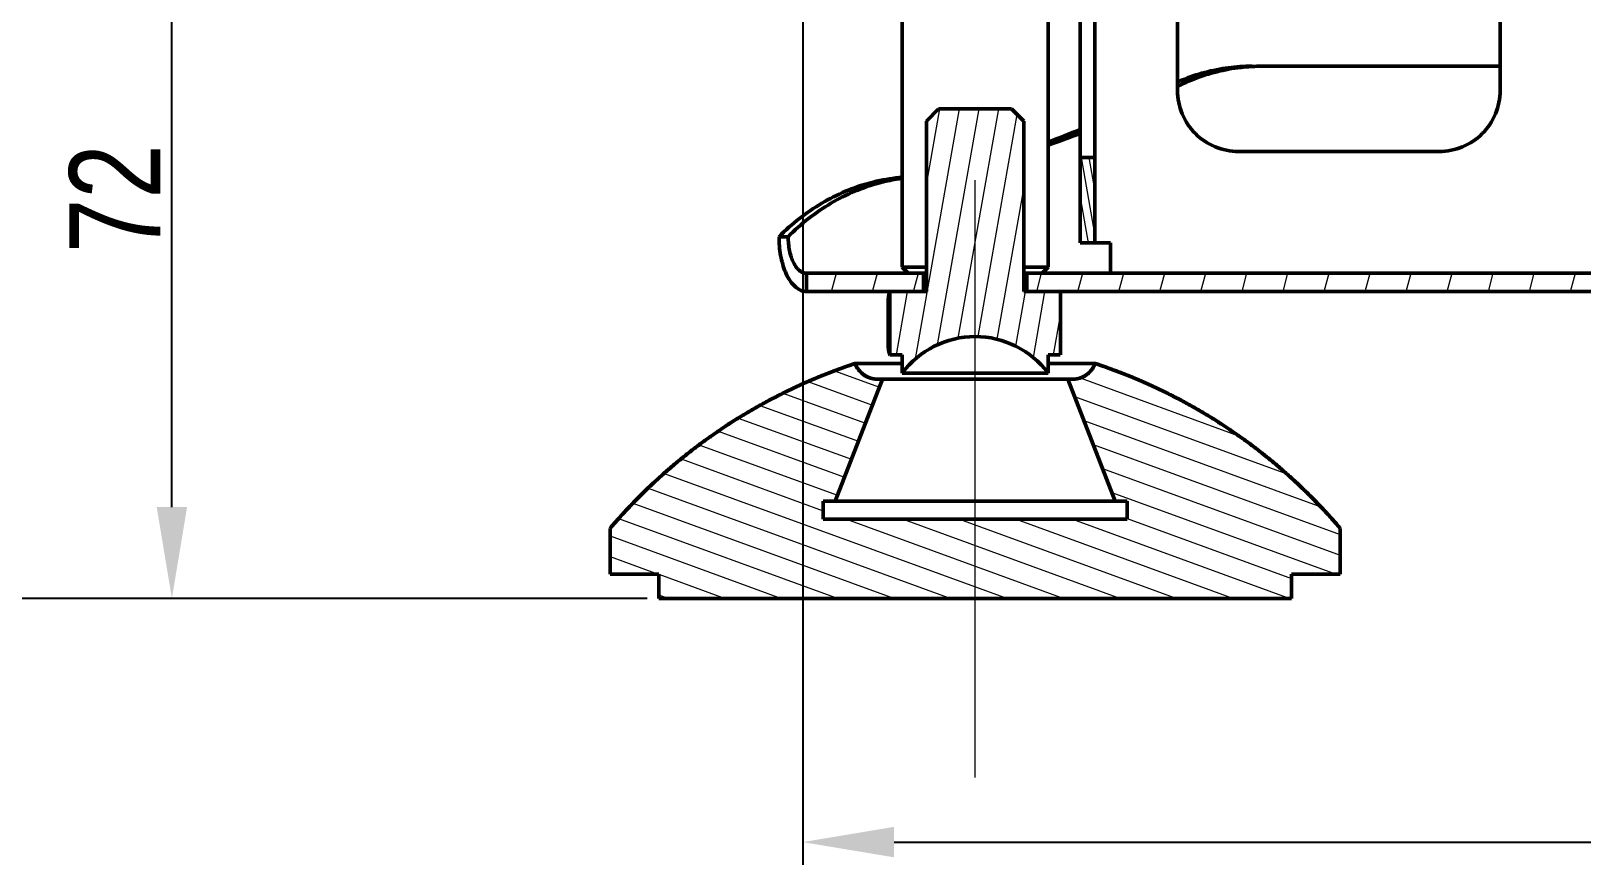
# Model space of a CAD drawing. Header units: inches. Extents: x -2049 to -860, y -317 to 524.
# Drawn here: x -1206 to -1121, y 37.8 to 83.4 of the extents above; entities that cross this region are included whole.
import ezdxf

# ---------------------------------------------------------------- set-up
doc = ezdxf.new("R2010")
doc.units = ezdxf.units.IN
doc.header["$LTSCALE"] = 2.5746062992
doc.header["$MEASUREMENT"] = 0
doc.header["$PDMODE"] = 3
doc.header["$PDSIZE"] = 0.3125
doc.linetypes.add('CENTERX2', pattern=[20.319999694824222, 12.69999980926514, -2.539999961853027, 2.539999961853027, -2.539999961853027])
doc.layers.get('0').update_dxf_attribs({"linetype": 'CONTINUOUS', "lineweight": 50})
doc.layers.get('Defpoints').update_dxf_attribs({"linetype": 'CONTINUOUS'})
for name, color, linetype, lineweight in [('dim', 7, 'CONTINUOUS', 9), ('中心线', 7, 'CENTERX2', 15), ('细实线', 7, 'CONTINUOUS', 9)]:
    doc.layers.add(name, color=color, linetype=linetype, lineweight=lineweight)
doc.styles.add('TEXTSTYLE_1', font='gdt', dxfattribs={"width": 0.8})
doc.dimstyles.new('ISO-25$0', dxfattribs={"dimtxt": 5, "dimasz": 5, "dimexe": 1.25, "dimexo": 0.625, "dimtad": 1, "dimdec": 0, "dimlfac": 1.5, "dimdsep": 46, "dimtxsty": 'TEXTSTYLE_1', "dimcen": 2.5, "dimclrd": 256, "dimclre": 256, "dimclrt": 256, "dimadec": 0, "dimazin": 0, "dimtfac": 1, "dimtdec": 0, "dimtmove": 0, "dimatfit": 3, "dimfxl": 1, "dimlwd": 25, "dimarcsym": 0})

# ---------------------------------------------------------------- blocks, each defined once
blk = doc.blocks.new('*D51')
at = {"layer": 'Defpoints', "color": 0, "transparency": 16777216}
for p in [(-1198.259079512271, 100.1684338884586), (-1163.703328701382, 100.1684338884586), (-1171.592852007335, 52.36996969744924)]:
    blk.add_point(p, dxfattribs=at)
at = {"layer": 'dim', "lineweight": -2, "transparency": 16777216}
for p, q in [((-1164.328328701382, 100.1684338884586), (-1199.509079512271, 100.1684338884586)), ((-1172.217852007335, 52.36996969744924), (-1199.509079512271, 52.36996969744924))]:
    blk.add_line(p, q, dxfattribs=at)
at = {"layer": 'dim', "lineweight": 25, "transparency": 16777216}
blk.add_line((-1198.259079512271, 57.36996969744924), (-1198.259079512271, 95.1684338884586), dxfattribs=at)
at = {"layer": 'dim', "transparency": 16777216}
for points in [[(-1199.092412845604, 95.1684338884586), (-1197.425746178937, 95.1684338884586), (-1198.259079512271, 100.1684338884586)], [(-1199.092412845604, 57.36996969744924), (-1197.425746178937, 57.36996969744924), (-1198.259079512271, 52.36996969744924)]]:
    blk.add_solid(points, dxfattribs=at)
at = {"layer": 'dim', "transparency": 16777216, "insert": (-1201.384079512271, 74.25195794111886), "char_height": 5, "attachment_point": 5, "rotation": 90, "style": 'TEXTSTYLE_1'}
blk.add_mtext('72', dxfattribs=at)
blk = doc.blocks.new('*D56')
at = {"layer": 'Defpoints', "color": 0, "transparency": 16777216}
for p in [(-1218.048571266017, 403.3025130793737), (-1091.407013685778, 403.3025130793736), (-1171.592852007335, 52.36996969744924)]:
    blk.add_point(p, dxfattribs=at)
at = {"layer": 'dim', "lineweight": -2, "transparency": 16777216}
for p, q in [((-1092.032013685778, 403.3025130793736), (-1219.298571266017, 403.3025130793737)), ((-1172.217852007335, 52.36996969744924), (-1219.298571266017, 52.36996969744924))]:
    blk.add_line(p, q, dxfattribs=at)
at = {"layer": 'dim', "lineweight": 25, "transparency": 16777216}
blk.add_line((-1218.048571266017, 57.36996969744924), (-1218.048571266017, 398.3025130793737), dxfattribs=at)
at = {"layer": 'dim', "transparency": 16777216}
for points in [[(-1218.88190459935, 398.3025130793737), (-1217.215237932683, 398.3025130793737), (-1218.048571266017, 403.3025130793737)], [(-1218.88190459935, 57.36996969744924), (-1217.215237932683, 57.36996969744924), (-1218.048571266017, 52.36996969744924)]]:
    blk.add_solid(points, dxfattribs=at)
at = {"layer": 'dim', "transparency": 16777216, "insert": (-1221.173571266017, 224.8663272811571), "char_height": 5, "attachment_point": 5, "rotation": 90, "style": 'TEXTSTYLE_1'}
blk.add_mtext('526', dxfattribs=at)
blk = doc.blocks.new('*D57')
at = {"layer": 'Defpoints', "color": 0, "transparency": 16777216}
for p in [(-1231.84454690775, 446.9677767412457), (-1055.929901698032, 446.9677767412456), (-1171.592852007335, 52.36996969744924)]:
    blk.add_point(p, dxfattribs=at)
at = {"layer": 'dim', "lineweight": -2, "transparency": 16777216}
for p, q in [((-1056.554901698032, 446.9677767412456), (-1233.09454690775, 446.9677767412457)), ((-1172.217852007335, 52.36996969744924), (-1233.09454690775, 52.36996969744926))]:
    blk.add_line(p, q, dxfattribs=at)
at = {"layer": 'dim', "lineweight": 25, "transparency": 16777216}
blk.add_line((-1231.84454690775, 57.36996969744925), (-1231.84454690775, 441.9677767412457), dxfattribs=at)
at = {"layer": 'dim', "transparency": 16777216}
for points in [[(-1232.677880241083, 441.9677767412457), (-1231.011213574416, 441.9677767412457), (-1231.84454690775, 446.9677767412457)], [(-1232.677880241083, 57.36996969744926), (-1231.011213574416, 57.36996969744925), (-1231.84454690775, 52.36996969744925)]]:
    blk.add_solid(points, dxfattribs=at)
at = {"layer": 'dim', "transparency": 16777216, "insert": (-1234.96954690775, 248.0723433727648), "char_height": 5, "attachment_point": 5, "rotation": 90, "style": 'TEXTSTYLE_1'}
blk.add_mtext('592', dxfattribs=at)
blk = doc.blocks.new('*D58')
at = {"layer": 'Defpoints', "color": 0, "transparency": 16777216}
for p in [(-1245.640516546762, 472.9669413630263), (-1107.928230943298, 472.9669413630263), (-1171.592852007335, 52.36996969744924)]:
    blk.add_point(p, dxfattribs=at)
at = {"layer": 'dim', "lineweight": -2, "transparency": 16777216}
for p, q in [((-1108.553230943298, 472.9669413630263), (-1246.890516546762, 472.9669413630263)), ((-1172.217852007335, 52.36996969744924), (-1246.890516546762, 52.36996969744926))]:
    blk.add_line(p, q, dxfattribs=at)
at = {"layer": 'dim', "lineweight": 25, "transparency": 16777216}
blk.add_line((-1245.640516546762, 57.36996969744926), (-1245.640516546762, 467.9669413630263), dxfattribs=at)
at = {"layer": 'dim', "transparency": 16777216}
for points in [[(-1246.473849880095, 467.9669413630263), (-1244.807183213429, 467.9669413630263), (-1245.640516546762, 472.9669413630263)], [(-1246.473849880095, 57.36996969744926), (-1244.807183213429, 57.36996969744926), (-1245.640516546762, 52.36996969744926)]]:
    blk.add_solid(points, dxfattribs=at)
at = {"layer": 'dim', "transparency": 16777216, "insert": (-1248.765516546762, 260.4616692013795), "char_height": 5, "attachment_point": 5, "rotation": 90, "style": 'TEXTSTYLE_1'}
blk.add_mtext('630', dxfattribs=at)
blk = doc.blocks.new('*D59')
at = {"layer": 'Defpoints', "color": 0, "transparency": 16777216}
for p in [(-1163.703328701382, 98.50182077160466), (-956.4373941313582, 71.50268827650639), (-956.4373941313582, 39.03081634313315)]:
    blk.add_point(p, dxfattribs=at)
at = {"layer": 'dim', "lineweight": -2, "transparency": 16777216}
for p, q in [((-1163.703328701382, 97.87682077160466), (-1163.703328701382, 37.78081634313315)), ((-956.4373941313582, 70.87768827650639), (-956.4373941313582, 37.78081634313315))]:
    blk.add_line(p, q, dxfattribs=at)
at = {"layer": 'dim', "lineweight": 25, "transparency": 16777216}
blk.add_line((-1158.703328701382, 39.03081634313315), (-961.4373941313582, 39.03081634313315), dxfattribs=at)
at = {"layer": 'dim', "transparency": 16777216}
for points in [[(-1158.703328701382, 39.86414967646649), (-1158.703328701382, 38.19748300979982), (-1163.703328701382, 39.03081634313315)], [(-961.4373941313582, 39.86414967646649), (-961.4373941313582, 38.19748300979982), (-956.4373941313582, 39.03081634313315)]]:
    blk.add_solid(points, dxfattribs=at)
at = {"layer": 'dim', "transparency": 16777216, "insert": (-1060.683734646729, 42.15581634313315), "char_height": 5, "attachment_point": 5, "style": 'TEXTSTYLE_1'}
blk.add_mtext('311', dxfattribs=at)
blk = doc.blocks.new('A$C0E6E372E')
at = {"layer": '中心线'}
blk.add_line((0, -19.13048438516121), (0, 18.98249725144892), dxfattribs=at)

msp = doc.modelspace()

# ---------------------------------------------------------------- hatches: boundary and pattern name
at = {"layer": '细实线', "linetype": 'Continuous'}
h = msp.add_hatch(dxfattribs=at)
h.set_pattern_fill('ANSI31', color=256, scale=0.1333333331946667, angle=235, style=0)
h.set_pattern_definition([(279.9999999999999, (-1850.866896881382, 3648.156070649478), (0.4169019483415901, 0.0735110618025487), [])])
edge = h.paths.add_edge_path()
edge.add_line((-1148.503817076963, 71.836010902058), (-1148.503817076963, 76.50252762787281))
edge.add_line((-1148.503817076963, 76.5025276278831), (-1147.703842780673, 76.5025276278831))
edge.add_line((-1147.703842780674, 71.836010902058), (-1147.703842780674, 76.50252762787281))
edge.add_line((-1147.703842780674, 71.836010902058), (-1148.503817076963, 71.836010902058))
edge = h.paths.add_edge_path()
edge.add_line((-1148.503817076963, 84.50227058910407), (-1148.503817076963, 90.83540043430547))
edge.add_line((-1147.703842780674, 90.83540043428602), (-1148.503817076963, 90.83540043428602))
edge.add_line((-1147.703842780674, 84.50227058910407), (-1147.703842780674, 90.83540043430547))
edge.add_line((-1148.503817076963, 84.50227058910407), (-1147.703842780673, 84.50227058910407))
edge = h.paths.add_edge_path()
edge.add_line((-1148.503817076963, 109.5014673426505), (-1148.503817076963, 115.8345971861583))
edge.add_line((-1148.503817076963, 115.834597186125), (-1147.703842780673, 115.834597186125))
edge.add_line((-1147.703842780674, 109.5014673426505), (-1147.703842780674, 115.8345971861583))
edge.add_line((-1147.703842780674, 109.5014673426505), (-1148.503817076963, 109.5014673426505))
edge = h.paths.add_edge_path()
edge.add_line((-1148.503817076963, 123.834340147346), (-1148.503817076963, 128.5008568748543))
edge.add_line((-1147.703842780674, 128.5008568748591), (-1148.503817076963, 128.5008568748591))
edge.add_line((-1147.703842780674, 123.834340147346), (-1147.703842780674, 128.5008568748543))
edge.add_line((-1148.503817076963, 123.834340147346), (-1147.703842780673, 123.834340147346))
h = msp.add_hatch(dxfattribs=at)
h.set_pattern_fill('DEFAULT__50', color=256, scale=2.17215921401814, angle=74.99999999999999, style=0, pattern_type=0)
h.set_pattern_definition([(74.99999999999999, (-1203.723529003851, 1516.918950804064), (-2.098144683226484, 0.5621961736393944), [])])
edge = h.paths.add_edge_path()
edge.add_line((-961.4372334810507, 70.16939778438915), (-978.436687273391, 70.16939778438915))
edge.add_spline(control_points=[(-959.4372977411736, 72.169333524253), (-959.4372977411734, 70.99779829189261), (-960.26569824869, 70.16939778442995), (-961.4372334810507, 70.16939778438915)], knot_values=[0, 0, 0, 0, 1, 1, 1, 1], weights=[1, 0.8047378541, 0.8047378541, 1], degree=3, periodic=0)
edge.add_line((-959.4372977411736, 81.5023669792792), (-959.4372977411736, 72.16933352426267))
edge.add_line((-959.4372977411736, 81.5023669792792), (-958.437329871235, 81.5023669792792))
edge.add_line((-958.437329871235, 81.5023669792792), (-958.437329871235, 72.16933352426267))
edge.add_spline(control_points=[(-958.437329871235, 72.169333524253), (-958.4373298712353, 70.41203067658715), (-959.6799306316628, 69.16942991442832), (-961.4372334810507, 69.16942991442815)], knot_values=[0, 0, 0, 0, 1, 1, 1, 1], weights=[1, 0.8047378541, 0.8047378541, 1], degree=3, periodic=0)
edge.add_line((-961.4372334810507, 69.16942991442815), (-978.436687273391, 69.16942991442815))
edge.add_line((-978.4366872733908, 69.16942991442815), (-978.4366872733908, 70.16939778436674))
edge = h.paths.add_edge_path()
edge.add_line((-1045.101211947243, 70.16939778438915), (-1151.426833293241, 70.16939778438915))
edge.add_line((-1045.101211947243, 69.16942991442815), (-1045.101211947243, 70.16939778436674))
edge.add_line((-1045.101211947243, 69.16942991442815), (-1151.426833293241, 69.16942991442815))
edge.add_line((-1151.426833293241, 69.16942991442815), (-1151.426833293241, 70.16939778436674))
edge = h.paths.add_edge_path()
edge.add_line((-1157.093317890688, 70.16939778438915), (-1163.503335127733, 70.16939778438915))
edge.add_line((-1157.093317890688, 69.16942991442815), (-1157.093317890688, 70.16939778436674))
edge.add_line((-1157.093317890688, 69.16942991442815), (-1163.503335127733, 69.16942991442815))
edge.add_line((-1163.503335127733, 70.16939778438915), (-1163.503335127733, 69.16942991445056))
h = msp.add_hatch(dxfattribs=at)
h.set_pattern_fill('ANSI31', color=256, scale=0.3333333329866667, angle=35, style=0)
h.set_pattern_definition([(80, (-1850.866896881382, 3648.156070649478), (-1.042254870853975, 0.1837776545063726), [])])
edge = h.paths.add_edge_path()
edge.add_line((-1150.260204111364, 65.70287463222259), (-1149.593558865303, 65.70287463222259))
edge.add_line((-1150.260204111364, 65.70287463222259), (-1150.260204111364, 64.70290676059113))
edge.add_arc((-1154.260075592811, 61.70300315078742), 4.999839351385552, 36.86989764579999, 143.1301023541999)
edge.add_line((-1158.259947072565, 65.70287463222259), (-1158.259947072565, 64.70290676059113))
edge.add_line((-1158.926592320319, 65.70287463222259), (-1158.259947072565, 65.70287463222259))
edge.add_line((-1158.930039797269, 65.70486503416328), (-1158.930039797269, 69.16743951245778))
edge.add_line((-1158.926592320319, 69.16942991442815), (-1156.926656578749, 69.16942991442815))
edge.add_line((-1156.926656578749, 69.16942991442815), (-1156.926656578749, 78.50246336944468))
edge.add_line((-1156.260011332688, 79.16910861551295), (-1156.926656578749, 78.50246336945193))
edge.add_line((-1152.260139852934, 79.16910861551295), (-1156.260011332688, 79.16910861551295))
edge.add_line((-1152.260139852934, 79.16910861551295), (-1151.59349460518, 78.50246336945193))
edge.add_line((-1151.59349460518, 69.16942991442815), (-1151.59349460518, 78.50246336944468))
edge.add_line((-1151.59349460518, 69.16942991442815), (-1149.593558865303, 69.16942991442815))
edge.add_line((-1149.59011138666, 65.70486503416328), (-1149.59011138666, 69.16743951245778))
h = msp.add_hatch(dxfattribs=at)
h.set_pattern_fill('ANSI31', color=256, scale=0.3333333329866667, angle=115, style=0)
h.set_pattern_definition([(160, (-1850.866896881382, 3648.156070649478), (-0.3619713179765495, -0.9945080226307976), [])])
edge = h.paths.add_edge_path()
edge.add_line((-1162.593141176196, 56.70316380107933), (-1145.927010007733, 56.70316380107933))
edge.add_line((-1145.927010007733, 57.70313167100156), (-1145.927010007733, 56.70316380106297))
edge.add_line((-1146.593655255488, 57.70313167100156), (-1145.927010007733, 57.70313167100156))
edge.add_line((-1149.186164547231, 64.36958413841737), (-1146.593655255488, 57.70313167103195))
edge.add_line((-1149.186164547231, 64.36958413841737), (-1148.926913619242, 64.36958413841737))
edge.add_spline(control_points=[(-1148.926913619242, 64.3695841367099), (-1148.355009140939, 64.36958413670989), (-1147.884164036172, 64.69420640898313), (-1147.680781308873, 65.22872507161662)], knot_values=[0, 0, 0, 0, 1, 1, 1, 1], weights=[1, 0.8821955091, 0.8821955091, 1], degree=3, periodic=0)
edge.add_spline(control_points=[(-1147.680781308873, 65.22872507161662), (-1145.081285499173, 64.36979522763971), (-1142.622807809244, 63.16520966449787), (-1140.351060967242, 61.63736634268666)], knot_values=[0, 0, 0, 0, 1, 1, 1, 1], weights=[1, 0.9938020278, 0.9938020278, 1], degree=3, periodic=0)
edge.add_spline(control_points=[(-1140.351060967242, 61.63736634268666), (-1138.079314125238, 60.1095230191482), (-1136.036538801037, 58.28683052959876), (-1134.260718190656, 56.2031798652645)], knot_values=[0, 0, 0, 0, 1, 1, 1, 1], weights=[1, 0.9938020278, 0.9938020278, 1], degree=3, periodic=0)
edge.add_line((-1134.260718190656, 56.2031798652645), (-1134.260718190656, 53.70326018957188))
edge.add_line((-1136.927299176594, 53.70326018956646), (-1134.260718190656, 53.70326018956646))
edge.add_line((-1136.927299176594, 52.36996969744924), (-1136.927299176594, 53.70326018957191))
edge.add_line((-1171.592852007335, 52.36996969744924), (-1136.927299176593, 52.36996969744924))
edge.add_line((-1171.592852007335, 52.36996969744924), (-1171.592852007335, 53.70326018957191))
edge.add_line((-1174.259432994967, 53.70326018956646), (-1171.592852007335, 53.70326018956646))
edge.add_line((-1174.259432994967, 56.2031798652645), (-1174.259432994967, 53.70326018957188))
edge.add_spline(control_points=[(-1168.16909021838, 61.63736634268666), (-1170.440837060381, 60.1095230191482), (-1172.48361238289, 58.28683052959876), (-1174.259432994967, 56.2031798652645)], knot_values=[0, 0, 0, 0, 1, 1, 1, 1], weights=[1, 0.9938020278, 0.9938020278, 1], degree=3, periodic=0)
edge.add_spline(control_points=[(-1160.839369876749, 65.22872507161662), (-1163.438865684755, 64.36979522763971), (-1165.897343374684, 63.16520966449787), (-1168.16909021838, 61.63736634268666)], knot_values=[0, 0, 0, 0, 1, 1, 1, 1], weights=[1, 0.9938020278, 0.9938020278, 1], degree=3, periodic=0)
edge.add_spline(control_points=[(-1159.59323756638, 64.3695841367099), (-1160.165142044683, 64.36958413670989), (-1160.63598714945, 64.69420640898313), (-1160.839369876749, 65.22872507161662)], knot_values=[0, 0, 0, 0, 1, 1, 1, 1], weights=[1, 0.8821955091, 0.8821955091, 1], degree=3, periodic=0)
edge.add_line((-1159.59323756638, 64.36958413841737), (-1159.333986636698, 64.36958413841737))
edge.add_line((-1159.333986636698, 64.36958413841737), (-1161.926495930134, 57.70313167103195))
edge.add_line((-1162.593141176196, 57.70313167100156), (-1161.926495930135, 57.70313167100156))
edge.add_line((-1162.593141176196, 57.70313167100156), (-1162.593141176196, 56.70316380106297))

# ---------------------------------------------------------------- linework, layer by layer
at = {"color": 7, "linetype": 'Continuous'}
for p, q in [((-1150.260204111364, 98.50182077160466), (-1150.260204111364, 70.50272040825277)), ((-1158.259947072565, 94.33528797823774), (-1158.259947072565, 70.50272040825277)), ((-1148.503817076963, 92.83533617416931), (-1148.503817076963, 71.836010902058)), ((-1147.703842780674, 92.83533617416931), (-1147.703842780674, 71.836010902058)), ((-1143.1706551017, 86.06888691998252), (-1143.1706551017, 80.16907648547404)), ((-1125.504556063299, 80.16907648547404), (-1125.504556063299, 86.06888691998252)), ((-1138.583748990336, 81.50236697927926), (-1125.504556063299, 81.50236697927926)), ((-1156.260011332688, 79.16910861551295), (-1156.926656578749, 78.5024633694738)), ((-1156.260011332688, 79.16910861551295), (-1156.926656578749, 78.5024633694738)), ((-1152.260139852934, 79.16910861551295), (-1156.260011332688, 79.16910861551295)), ((-1152.260139852934, 79.16910861551295), (-1156.260011332688, 79.16910861551295)), ((-1152.260139852934, 79.16910861551295), (-1151.59349460518, 78.5024633694738)), ((-1152.260139852934, 79.16910861551295), (-1151.59349460518, 78.5024633694738)), ((-1156.926656578749, 69.1694299144282), (-1156.926656578749, 78.5024633694738)), ((-1156.926656578749, 69.1694299144282), (-1156.926656578749, 78.5024633694738)), ((-1151.59349460518, 69.1694299144282), (-1151.59349460518, 78.5024633694738)), ((-1151.59349460518, 69.1694299144282), (-1151.59349460518, 78.5024633694738)), ((-1148.503817076963, 71.836010902058), (-1148.503817076963, 76.50252762788317)), ((-1148.503817076963, 76.50252762788317), (-1147.703842780674, 76.50252762788317)), ((-1148.503817076963, 76.50252762788317), (-1147.703842780674, 76.50252762788317)), ((-1147.703842780674, 71.836010902058), (-1147.703842780674, 76.50252762788317)), ((-1139.837428869701, 76.8358502517661), (-1128.837782296991, 76.8358502517661)), ((-1165.003286933487, 72.16933352256501), (-1164.503302997671, 72.16933352256501)), ((-1147.703842780674, 71.836010902058), (-1148.503817076963, 71.836010902058)), ((-1146.83720395927, 71.836010902058), (-1148.503817076963, 71.836010902058)), ((-1146.83720395927, 70.16939778438915), (-1146.83720395927, 71.836010902058)), ((-1157.093317890688, 70.16939778438915), (-1163.503335127733, 70.16939778438915)), ((-1163.503335127733, 70.16939778438915), (-1163.503335127733, 69.1694299144282)), ((-1163.503335127733, 70.16939778438915), (-1163.503335127733, 69.1694299144282)), ((-1156.926656578749, 70.16939778438915), (-1163.503335127733, 70.16939778438915)), ((-1156.926656578749, 70.50272040825277), (-1158.259947072565, 70.50272040825277)), ((-1157.926624450381, 70.16939778438915), (-1158.259947072565, 70.50272040825277)), ((-1157.093317890688, 69.1694299144282), (-1157.093317890688, 70.16939778438915)), ((-1157.093317890688, 69.1694299144282), (-1157.093317890688, 70.16939778438915)), ((-1150.260204111364, 70.50272040825277), (-1151.59349460518, 70.50272040825277)), ((-1045.101211947243, 70.16939778438915), (-1151.59349460518, 70.16939778438915)), ((-1045.101211947243, 70.16939778438915), (-1151.426833293241, 70.16939778438915)), ((-1151.426833293241, 69.1694299144282), (-1151.426833293241, 70.16939778438915)), ((-1151.426833293241, 69.1694299144282), (-1151.426833293241, 70.16939778438915)), ((-1150.593526735241, 70.16939778438915), (-1150.260204111364, 70.50272040825277)), ((-1157.093317890688, 69.1694299144282), (-1163.503335127733, 69.1694299144282)), ((-1163.503335127733, 69.1694299144282), (-1156.926656578749, 69.1694299144282)), ((-1158.926592320319, 69.1694299144282), (-1158.930039797269, 69.16743951248752)), ((-1158.930039797269, 65.70486503416328), (-1158.930039797269, 69.16743951248752)), ((-1158.930039797269, 65.70486503416328), (-1158.930039797269, 69.16743951248752)), ((-1158.926592320319, 69.1694299144282), (-1156.926656578749, 69.1694299144282)), ((-1151.59349460518, 69.1694299144282), (-1149.593558865302, 69.1694299144282)), ((-1151.59349460518, 69.1694299144282), (-961.4372334810507, 69.1694299144282)), ((-1045.101211947243, 69.1694299144282), (-1151.426833293241, 69.1694299144282)), ((-1149.59011138666, 65.70486503416328), (-1149.59011138666, 69.16743951248752)), ((-1149.59011138666, 65.70486503416328), (-1149.59011138666, 69.16743951248752)), ((-1159.026652310473, 68.75263345178558), (-1159.026652310473, 66.11967109486513)), ((-1158.926592320319, 65.70287463222259), (-1158.930039797269, 65.70486503416328)), ((-1158.926592320319, 65.70287463222259), (-1158.259947072565, 65.70287463222259)), ((-1158.926592320319, 65.70287463222259), (-1158.259947072565, 65.70287463222259)), ((-1158.259947072565, 65.70287463222259), (-1158.259947072565, 64.70290676059297)), ((-1158.259947072565, 65.70287463222259), (-1158.259947072565, 64.70290676059297)), ((-1150.260204111364, 65.70287463222259), (-1149.593558865302, 65.70287463222259)), ((-1150.260204111364, 65.70287463222259), (-1150.260204111364, 64.70290676059297)), ((-1150.260204111364, 65.70287463222259), (-1150.260204111364, 64.70290676059297)), ((-1150.260204111364, 65.70287463222259), (-1149.593558865302, 65.70287463222259)), ((-1160.839369876749, 65.22872507161662), (-1158.259947072565, 65.22872507161662)), ((-1150.263156912114, 64.70290676059297), (-1158.259947072565, 64.70290676059297)), ((-1150.260204111364, 65.22872507161662), (-1147.680781308873, 65.22872507161662)), ((-1159.333986636698, 64.36958413841737), (-1161.926495930134, 57.70313167100161)), ((-1159.333986636698, 64.36958413841737), (-1161.926495930134, 57.70313167100161)), ((-1159.59323756638, 64.36958413841737), (-1159.333986636698, 64.36958413841737)), ((-1159.59323756638, 64.36958413841737), (-1148.926913619242, 64.36958413841737)), ((-1149.186164547231, 64.36958413841737), (-1146.593655255488, 57.70313167100161)), ((-1149.186164547231, 64.36958413841737), (-1148.926913619242, 64.36958413841737)), ((-1149.186164547231, 64.36958413841737), (-1146.593655255488, 57.70313167100161)), ((-1162.593141176196, 57.70313167100161), (-1161.926495930134, 57.70313167100161)), ((-1162.593141176196, 57.70313167100161), (-1162.593141176196, 56.70316380107933)), ((-1162.593141176196, 57.70313167100161), (-1162.593141176196, 56.70316380107933)), ((-1162.593141176196, 57.70313167100161), (-1145.927010007733, 57.70313167100161)), ((-1146.593655255488, 57.70313167100161), (-1145.927010007733, 57.70313167100161)), ((-1145.927010007733, 57.70313167100161), (-1145.927010007733, 56.70316380107933)), ((-1145.927010007733, 57.70313167100161), (-1145.927010007733, 56.70316380107933)), ((-1174.259432994967, 56.20317986526459), (-1174.259432994967, 53.70326018956646)), ((-1174.259432994967, 56.20317986526459), (-1174.259432994967, 53.70326018956646)), ((-1162.593141176196, 56.70316380107933), (-1145.927010007733, 56.70316380107933)), ((-1162.593141176196, 56.70316380107933), (-1145.927010007733, 56.70316380107933)), ((-1134.260718190656, 56.20317986526459), (-1134.260718190656, 53.70326018956646)), ((-1134.260718190656, 56.20317986526459), (-1134.260718190656, 53.70326018956646)), ((-1174.259432994967, 53.70326018956646), (-1171.592852007335, 53.70326018956646)), ((-1174.259432994967, 53.70326018956646), (-1171.592852007335, 53.70326018956646)), ((-1171.592852007335, 52.36996969744924), (-1171.592852007335, 53.70326018956646)), ((-1171.592852007335, 52.36996969744924), (-1171.592852007335, 53.70326018956646)), ((-1136.927299176594, 53.70326018956646), (-1134.260718190656, 53.70326018956646)), ((-1136.927299176594, 52.36996969744924), (-1136.927299176594, 53.70326018956646)), ((-1136.927299176594, 52.36996969744924), (-1136.927299176594, 53.70326018956646)), ((-1136.927299176594, 53.70326018956646), (-1134.260718190656, 53.70326018956646)), ((-1171.592852007335, 52.36996969744924), (-1136.927299176594, 52.36996969744924)), ((-1171.592852007335, 52.36996969744924), (-1136.927299176594, 52.36996969744924))]:
    msp.add_line(p, q, dxfattribs=at)
for centre, radius, start, end in [((-1138.583464683725, 71.50548220028054), 9.996884782382342, 90.00162967601436, 92.8619523372901), ((-1139.837428868007, 80.16907648547404), 3.33322623369261, 180, 270.0000010120063), ((-1128.837782296991, 80.16907648547404), 3.33322623369261, 269.9999989879937, 359.9999999948936), ((-1162.993216683868, 114.336858865071), 39.27238822549293, 288.9283901577986, 291.6764858756795), ((-1163.5428150621, 114.468163463212), 39.41274146236089, 289.7137590816807, 292.4525374850639), ((-1163.08923740794, 112.7711843240946), 37.65173152927119, 276.843966671101, 277.3722915322066), ((-1156.899432644666, 65.37365528373934), 10.08610196252554, 97.76001432148844, 99.63986593330497), ((-1154.260075592811, 61.70300315078742), 4.999839351385552, 36.86989764581303, 143.130102354187), ((-1154.260075592811, 61.70300315078742), 4.999839351385552, 36.86989764581303, 143.130102354187), ((-1151.427516583779, 36.74435769285812), 29.99903610662004, 108.2846763970003, 139.5602371685934), ((-1159.59323756638, 65.70287463053458), 1.3332904938157, 200.8316679672024, 270), ((-1148.926913619242, 65.70287463053458), 1.3332904938157, 270, 339.1683320327971), ((-1157.092634600149, 36.74435769285812), 29.99903610662004, 40.43976283140656, 71.71532360299972)]:
    msp.add_arc(centre, radius, start, end, dxfattribs=at)
for points, start_tangent, end_tangent in [([(-1139.08260636567, 81.48989820495493), (-1139.888052909358, 81.41702958711944), (-1141.17570523009, 81.16210039461296), (-1142.430176309272, 80.74084436526667), (-1143.179480967597, 80.40077312743105)], (-0.9987539323649061, -0.04990573700123658), (-0.8940862264173636, -0.4478948757585401)), ([(-1143.176009446087, 80.63690615508489), (-1142.930160248475, 80.74084436357865), (-1141.675689170985, 81.162100392925), (-1140.388036851946, 81.41702958543151), (-1139.08373297187, 81.50236697927926)], (0.9160935028047177, 0.4009647043306705), (1, -1.836909530733566e-16)), ([(-1165.003286933487, 72.16933352425309), (-1163.880299154306, 73.16821884373314), (-1162.659730629789, 74.0007083370823), (-1161.360000534847, 74.65422556621508), (-1160.000728342086, 75.11890566592137), (-1158.60243499026, 75.3877455935365)], (0.704189001717367, 0.7100125702128784), (0.9928745333095286, 0.1191644288593951)), ([(-1158.58839837003, 75.3173390862195), (-1159.500744406271, 75.11890566592137), (-1160.860016599031, 74.65422556621508), (-1162.159746693973, 74.0007083370823), (-1163.380315220183, 73.16821884373314), (-1164.503302997672, 72.16933352425309)], (-0.9858829090021836, -0.1674362258813542), (-0.7041890017190957, -0.7100125702111639)), ([(-1165.003286933487, 72.16933352256504), (-1164.980425598791, 71.64757362860578), (-1164.912646902915, 71.14231197265228), (-1164.802125165014, 70.66867243104377), (-1164.652269798818, 70.24081105437692), (-1164.467609282397, 69.87148586620982), (-1164.25367881418, 69.57176863504256), (-1164.016856987736, 69.3507180508553), (-1163.764221705594, 69.21515492562804), (-1163.503335153133, 69.16942991613558)], (-1.836909530733566e-16, -1), (1, -1.866675841014256e-09)), ([(-1163.503335153133, 70.16939778778467), (-1163.698790901813, 70.20797472017452), (-1163.886405402586, 70.32196681970615), (-1164.059112411151, 70.5067519987063), (-1164.210423738152, 70.7551793252584), (-1164.334634371296, 71.05780432443089), (-1164.427023154306, 71.40321550872306), (-1164.484015919103, 71.7784359117961), (-1164.503302997672, 72.16933352256504)], (-1, 3.501200344338622e-09), (1.836909530733566e-16, 1)), ([(-1159.026652310474, 68.75263345178563), (-1159.002013542579, 68.92025304615875), (-1158.977663888516, 69.04761341853938), (-1158.953621256402, 69.13078338826051), (-1158.930039797269, 69.16743951248759)], (0.1319189650749361, 0.991260503931009), (0.8660254042219757, 0.4999999992421628)), ([(-1159.026652310474, 66.11967109486517), (-1159.002013542579, 65.95205150051146), (-1158.977663888516, 65.82469112644281), (-1158.953621256402, 65.74152115670222), (-1158.930039797269, 65.70486503416333)], (0.1319189650749356, -0.9912605039310082), (0.8660254042219756, -0.4999999992421633)), ([(-1160.839369876749, 65.22872507161665), (-1161.081287742959, 65.14764746295538), (-1161.322638616413, 65.06446940273798), (-1161.563395262414, 64.97919664644093), (-1161.80353052246, 64.89183541345568), (-1162.043017321022, 64.80239239731407), (-1162.2818286757, 64.71087475041826), (-1162.519937712464, 64.61729009762246), (-1162.757317669041, 64.52164652267092), (-1162.993941906767, 64.42395256976914), (-1163.229783924132, 64.32421724552421), (-1163.464817361865, 64.22245000860343), (-1163.699016011393, 64.11866077309097), (-1163.932353835166, 64.01285990022197), (-1164.164804963272, 63.90505820156493), (-1164.396343708665, 63.79526692559519), (-1164.626944579034, 63.68349776772567), (-1164.856582281869, 63.56976285018702), (-1165.085231736325, 63.45407472862371), (-1165.312868083374, 63.33644638712776), (-1165.539466687499, 63.21689122455939), (-1165.765003157018, 63.09542306153202), (-1165.989453344079, 62.97205612665634), (-1166.212793353133, 62.84680505316355), (-1166.43499955955, 62.71968487238652), (-1166.656048604547, 62.59071101009275), (-1166.87591741212, 62.45989928143948), (-1167.094583192427, 62.32726587758606), (-1167.312023453644, 62.19282736899235), (-1167.528216005352, 62.05660068844163), (-1167.743138968692, 61.91860313443567), (-1167.956770784839, 61.77885235268505), (-1168.16909021838, 61.6373663426867)], (-0.9495094201477438, -0.3137385233768647), (-0.8297936160436261, -0.5580703851426299)), ([(-1159.593237566381, 64.36958413670993), (-1159.61695108603, 64.3697950345903), (-1159.640784916534, 64.37043221546008), (-1159.664728451193, 64.37150218317151), (-1159.688770742958, 64.37301112160958), (-1159.712900514593, 64.37496487424144), (-1159.737106172216, 64.37736892900153), (-1159.761375815464, 64.38022839283619), (-1159.785697254421, 64.38354797982855), (-1159.810058021473, 64.38733199257253), (-1159.834445391631, 64.3915843019359), (-1159.858846396071, 64.39630833340047), (-1159.883247845843, 64.40150705020184), (-1159.907636345419, 64.40718294316247), (-1159.931998319779, 64.41333801035711), (-1159.95632002966, 64.41997375204951), (-1159.980587600334, 64.42709114863135), (-1160.004787041931, 64.43469066572504), (-1160.028904273142, 64.44277222884415), (-1160.052925148316, 64.4513352318142), (-1160.076835482855, 64.46037851473108), (-1160.100621075228, 64.46990037414744), (-1160.124267737453, 64.47989854784223), (-1160.147761323876, 64.49037021988389), (-1160.171087749802, 64.50131202070844), (-1160.194233027057, 64.51272002011544), (-1160.217183291071, 64.5245897445356), (-1160.239924819511, 64.53691616659259), (-1160.262444066147, 64.5496937238849), (-1160.28472768794, 64.56291631888811), (-1160.306762565365, 64.57657732751264), (-1160.328535834584, 64.5906696160018), (-1160.350034909451, 64.60518554931517), (-1160.371247505232, 64.62011700480643), (-1160.392161658907, 64.63545538906521), (-1160.412765759666, 64.6511916549523), (-1160.433048564134, 64.66731631331916), (-1160.452999218394, 64.68381945846355), (-1160.472607278303, 64.70069079017125), (-1160.491862724727, 64.71791962386355), (-1160.510755982176, 64.73549492441545), (-1160.529277935728, 64.75340532150398), (-1160.547419941196, 64.77163914164066), (-1160.565173836973, 64.79018441670979), (-1160.582531962667, 64.80902892973816), (-1160.599487160788, 64.8281602232774), (-1160.616032783522, 64.84756562986595), (-1160.63216270628, 64.86723230600285), (-1160.647871329387, 64.88714724561304), (-1160.663153578088, 64.90729731225584), (-1160.678004907621, 64.92766926786013), (-1160.692421306609, 64.94824979478447), (-1160.70639928859, 64.96902551784002), (-1160.719935893713, 64.98998303975715), (-1160.733028683656, 65.01110895661188), (-1160.745675739935, 65.03238988463893), (-1160.75787565374, 65.05381248596045), (-1160.769627514089, 65.07536349200421), (-1160.780930911207, 65.09702971722162), (-1160.791785912826, 65.1187980945555), (-1160.802193064181, 65.1406556839772), (-1160.812153369387, 65.16258969953378), (-1160.821668277891, 65.18458752126104), (-1160.830739677699, 65.20663672044584), (-1160.839369876749, 65.22872507161665)], (-1, 1.836909530733566e-16), (-0.3556235962114589, 0.9346292622305535)), ([(-1148.926913619242, 64.36958413670993), (-1148.903200097899, 64.3697950345903), (-1148.879366267395, 64.37043221546008), (-1148.855422732736, 64.37150218317151), (-1148.831380442663, 64.37301112160958), (-1148.80725067103, 64.37496487424144), (-1148.783045013405, 64.37736892900153), (-1148.758775368465, 64.38022839283619), (-1148.734453931201, 64.38354797982855), (-1148.710093162456, 64.38733199257253), (-1148.685705793992, 64.3915843019359), (-1148.661304787858, 64.39630833340047), (-1148.636903338086, 64.40150705020184), (-1148.612514838511, 64.40718294316247), (-1148.588152865843, 64.41333801035711), (-1148.563831155963, 64.41997375204951), (-1148.539563585289, 64.42709114863135), (-1148.515364143692, 64.43469066572504), (-1148.49124691248, 64.44277222884415), (-1148.467226035613, 64.4513352318142), (-1148.443315702767, 64.46037851473108), (-1148.419530110394, 64.46990037414744), (-1148.395883446477, 64.47989854784223), (-1148.372389861747, 64.49037021988389), (-1148.34906343582, 64.50131202070844), (-1148.325918156872, 64.51272002011544), (-1148.302967894552, 64.5245897445356), (-1148.280226366112, 64.53691616659259), (-1148.257707119476, 64.5496937238849), (-1148.235423497683, 64.56291631888811), (-1148.213388620257, 64.57657732751264), (-1148.191615349345, 64.5906696160018), (-1148.170116274477, 64.60518554931517), (-1148.148903680391, 64.62011700480643), (-1148.127989526715, 64.63545538906521), (-1148.107385425957, 64.6511916549523), (-1148.087102621489, 64.66731631331916), (-1148.067151967228, 64.68381945846355), (-1148.04754390732, 64.70069079017125), (-1148.028288460895, 64.71791962386355), (-1148.009395203446, 64.73549492441545), (-1147.990873249894, 64.75340532150398), (-1147.972731244427, 64.77163914164066), (-1147.954977346956, 64.79018441670979), (-1147.937619221262, 64.80902892973816), (-1147.920664024834, 64.8281602232774), (-1147.9041184021, 64.84756562986595), (-1147.887988479343, 64.86723230600285), (-1147.872279856236, 64.88714724561304), (-1147.856997607535, 64.90729731225584), (-1147.842146276309, 64.92766926786013), (-1147.827729877321, 64.94824979478447), (-1147.813751895339, 64.96902551784002), (-1147.80021529191, 64.98998303975715), (-1147.787122500273, 65.01110895661188), (-1147.774475443995, 65.03238988463893), (-1147.762275531882, 65.05381248596045), (-1147.750523669841, 65.07536349200421), (-1147.739220274416, 65.09702971722162), (-1147.728365271103, 65.1187980945555), (-1147.717958119748, 65.1406556839772), (-1147.707997816235, 65.16258969953378), (-1147.698482907731, 65.18458752126104), (-1147.68941150623, 65.20663672044584), (-1147.680781308872, 65.22872507161665)], (1, -1.836909530733566e-16), (0.3556235962114592, 0.9346292622305536)), ([(-1147.680781308872, 65.22872507161665), (-1147.438863440971, 65.14764746295538), (-1147.197512567516, 65.06446940273798), (-1146.956755921516, 64.97919664644093), (-1146.716620663163, 64.89183541345568), (-1146.477133864601, 64.80239239731407), (-1146.238322509922, 64.71087475041826), (-1146.000213471465, 64.61729009762246), (-1145.762833516581, 64.52164652267092), (-1145.526209277163, 64.42395256976914), (-1145.290367259797, 64.32421724552421), (-1145.055333823758, 64.22245000860343), (-1144.821135172535, 64.11866077309097), (-1144.587797350456, 64.01285990022197), (-1144.35534622235, 63.90505820156493), (-1144.123807476957, 63.79526692559519), (-1143.893206606589, 63.68349776772567), (-1143.663568903752, 63.56976285018702), (-1143.434919447604, 63.45407472862371), (-1143.207283102249, 63.33644638712776), (-1142.98068449643, 63.21689122455939), (-1142.755148028605, 63.09542306153202), (-1142.530697841543, 62.97205612665634), (-1142.307357830797, 62.84680505316355), (-1142.085151624379, 62.71968487238652), (-1141.864102579381, 62.59071101009275), (-1141.644233773503, 62.45989928143948), (-1141.425567993196, 62.32726587758606), (-1141.208127731978, 62.19282736899235), (-1140.991935180271, 62.05660068844163), (-1140.77701221693, 61.91860313443567), (-1140.563380400784, 61.77885235268505), (-1140.351060967243, 61.6373663426867)], (0.9495094201477434, -0.313738523376865), (0.8297936160436258, -0.5580703851426303)), ([(-1168.16909021838, 61.6373663426867), (-1168.380198639152, 61.49407968126098), (-1168.590194866913, 61.34892315222311), (-1168.799054228897, 61.20190963976131), (-1169.006752243674, 61.05305245303785), (-1169.213264646561, 60.90236533466808), (-1169.418567381142, 60.7498624489817), (-1169.62263662129, 60.59555837847228), (-1169.825448774548, 60.43946812560193), (-1170.026980495682, 60.28160709749201), (-1170.227208686673, 60.12199110939696), (-1170.426110515347, 59.96063637783519), (-1170.62366341707, 59.79755951218817), (-1170.819845108292, 59.63277750955845), (-1171.014633593319, 59.46630775488636), (-1171.208007167701, 59.29816800554417), (-1171.399944435167, 59.1283763914914), (-1171.590424305927, 58.95695140842582), (-1171.779426013608, 58.78391190592802), (-1171.966929115254, 58.6092770891504), (-1172.152913504871, 58.43306650193561), (-1172.337359416814, 58.25530002672082), (-1172.520247429173, 58.07599787454473), (-1172.70155848071, 57.89518057806239), (-1172.881273867462, 57.71286898322251), (-1173.059375257994, 57.52908423913827), (-1173.235844691695, 57.34384779622513), (-1173.410664585557, 57.15718138941776), (-1173.583817749413, 56.96910703640415), (-1173.755287375776, 56.77964702926317), (-1173.925057061853, 56.58882391900087), (-1174.093110801079, 56.39666051244583), (-1174.259432994967, 56.20317986526459)], (-0.8297936160436261, -0.5580703851426299), (-0.6486482466376384, -0.7610883339888461)), ([(-1140.351060967243, 61.6373663426867), (-1140.13995254647, 61.49407968126098), (-1139.929956317016, 61.34892315222311), (-1139.721096956726, 61.20190963976131), (-1139.513398940254, 61.05305245303785), (-1139.306886539061, 60.90236533466808), (-1139.10158380448, 60.7498624489817), (-1138.897514564333, 60.59555837847228), (-1138.694702409381, 60.43946812560193), (-1138.49317068994, 60.28160709749201), (-1138.29294249895, 60.12199110939696), (-1138.094040670276, 59.96063637783519), (-1137.896487768552, 59.79755951218817), (-1137.700306075637, 59.63277750955845), (-1137.505517592303, 59.46630775488636), (-1137.312144017922, 59.29816800554417), (-1137.120206750456, 59.1283763914914), (-1136.929726879696, 58.95695140842582), (-1136.740725172014, 58.78391190592802), (-1136.553222068675, 58.6092770891504), (-1136.367237679058, 58.43306650193561), (-1136.182791768808, 58.25530002672082), (-1135.999903756449, 58.07599787454473), (-1135.818592704913, 57.89518057806239), (-1135.638877316468, 57.71286898322251), (-1135.460775925936, 57.52908423913827), (-1135.284306493928, 57.34384779622513), (-1135.109486598372, 57.15718138941776), (-1134.936333436209, 56.96910703640415), (-1134.764863808153, 56.77964702926317), (-1134.595094122075, 56.58882391900087), (-1134.427040384543, 56.39666051244583), (-1134.260718190656, 56.20317986526459)], (0.8297936160436258, -0.5580703851426303), (0.6486482466376381, -0.7610883339888465))]:
    msp.add_spline(points, degree=3, dxfattribs=dict(at, start_tangent=start_tangent, end_tangent=end_tangent))

# ---------------------------------------------------------------- block references
at = {"layer": '中心线'}
msp.add_blockref('A$C0E6E372E', (-1154.260075592811, 61.70300315078742), dxfattribs=at)

# ---------------------------------------------------------------- dimensions: what is measured, and where the dimension line sits
at = {"layer": 'dim'}
for base, p2, text, picture, middle in [((-1245.640516546762, 472.9669413630263), (-1107.928230943298, 472.9669413630263), '630', '*D58', (-1245.640516546762, 260.4616692013795)), ((-1231.84454690775, 446.9677767412457), (-1055.929901698032, 446.9677767412456), '592', '*D57', (-1231.84454690775, 248.0723433727648)), ((-1218.048571266017, 403.3025130793737), (-1091.407013685778, 403.3025130793736), '526', '*D56', (-1218.048571266017, 224.8663272811571)), ((-1198.259079512271, 100.1684338884586), (-1163.703328701382, 100.1684338884586), '72', '*D51', (-1198.259079512271, 74.25195794111886))]:
    dim = msp.add_linear_dim(base=base, p1=(-1171.592852007335, 52.36996969744924), p2=p2, angle=90, text=text, dimstyle='ISO-25$0', dxfattribs=at)
    dim.commit()
    dim.dimension.update_dxf_attribs({"geometry": picture, "text_midpoint": middle, "dimtype": 160})
dim = msp.add_linear_dim(base=(-956.4373941313582, 39.03081634313315), p1=(-1163.703328701382, 98.50182077160466), p2=(-956.4373941313582, 71.50268827650639), text='311', dimstyle='ISO-25$0', dxfattribs=at)
dim.commit()
dim.dimension.update_dxf_attribs({"geometry": '*D59', "text_midpoint": (-1060.683734646729, 39.03081634313315), "dimtype": 160})

doc.saveas('drawing.dxf')
